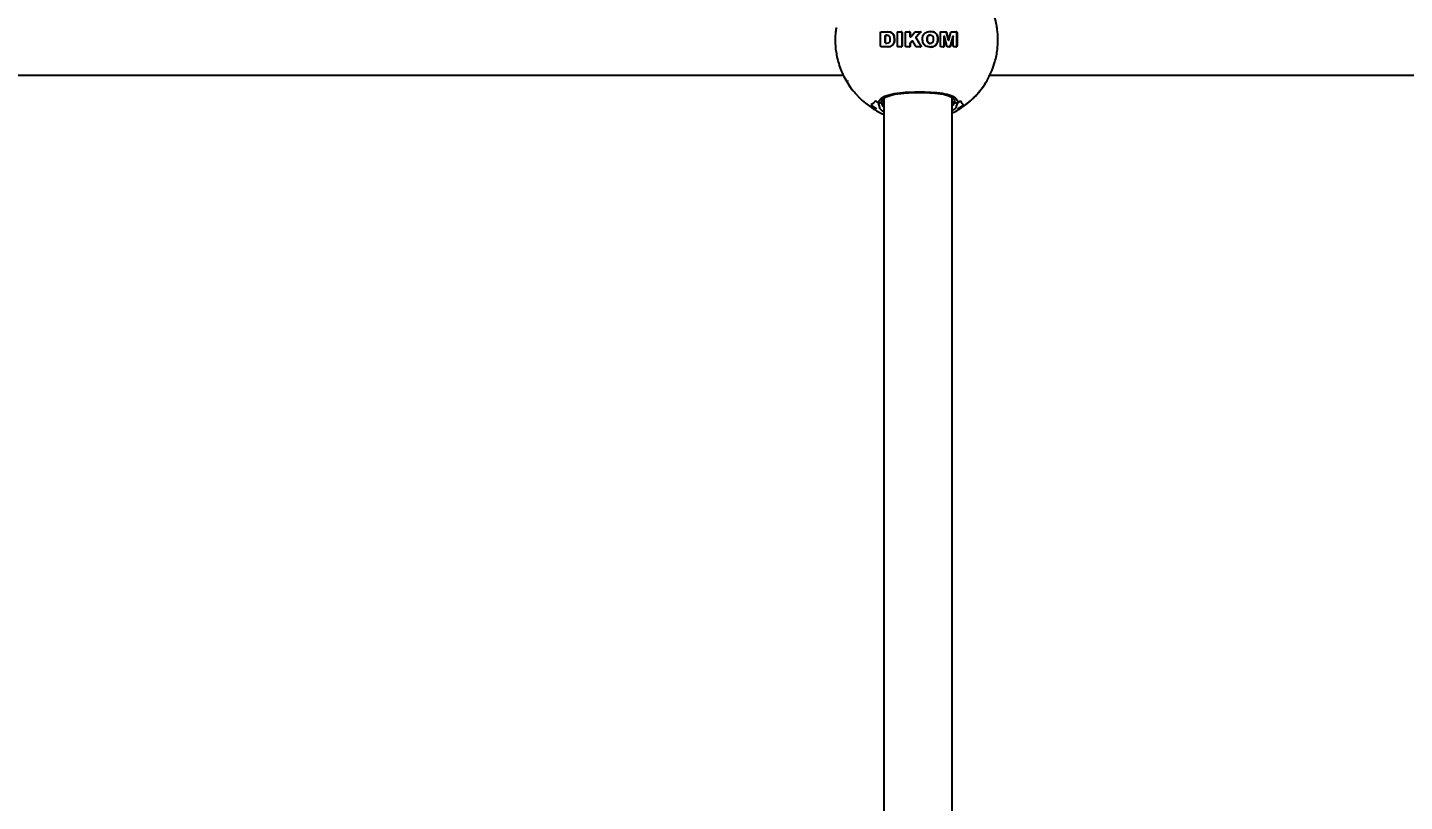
# Model space of a CAD drawing. Header units: millimetres. Extents: x -3362 to 2982, y -2844 to 2289.
# Drawn here: x -179.4 to 142.2, y 161 to 341.7 of the extents above; entities that cross this region are included whole.
import ezdxf

# ---------------------------------------------------------------- set-up
doc = ezdxf.new("R2010")
doc.units = ezdxf.units.MM
doc.layers.add('DIKOM_ОБЪЕКТ', color=7, linetype='Continuous')
doc.layers.add('DIKOM_РАЗМЕР_ЗОНА', color=7, linetype='Continuous')
doc.styles.add('style1', font='arial.ttf', dxfattribs={"width": 0.8})
doc.dimstyles.new('1-50', dxfattribs={"dimtxt": 300, "dimasz": 200, "dimexe": 100, "dimexo": 0, "dimgap": 100, "dimtad": 1, "dimdec": 0, "dimtxsty": 'style1', "dimcen": 0, "dimclrd": 7, "dimclre": 7, "dimadec": 1, "dimazin": 2, "dimtfac": 1, "dimtdec": 0, "dimtmove": 0, "dimatfit": 3, "dimfxl": 0, "dimlwd": 25, "dimlwe": 18, "dimarcsym": 0})

# ---------------------------------------------------------------- blocks, each defined once
blk = doc.blocks.new('*D1')
at = {"layer": 'Defpoints', "color": 0, "transparency": 16777216}
for p in [(-2911.71, 2288.6), (542, 2288.6), (182.22, -2211.4)]:
    blk.add_point(p, dxfattribs=at)
at = {"layer": 'DIKOM_РАЗМЕР_ЗОНА', "color": 7, "lineweight": 18, "transparency": 16777216}
for p, q in [((542, 2288.6), (-3011.71, 2288.6)), ((182.22, -2211.4), (-3011.71, -2211.4))]:
    blk.add_line(p, q, dxfattribs=at)
at = {"layer": 'DIKOM_РАЗМЕР_ЗОНА', "color": 7, "lineweight": 25, "transparency": 16777216}
blk.add_line((-2911.71, -2011.4), (-2911.71, 2088.6), dxfattribs=at)
at = {"layer": 'DIKOM_РАЗМЕР_ЗОНА', "color": 7, "transparency": 16777216}
for points in [[(-2945.05, 2088.6), (-2878.38, 2088.6), (-2911.71, 2288.6)], [(-2945.05, -2011.4), (-2878.38, -2011.4), (-2911.71, -2211.4)]]:
    blk.add_solid(points, dxfattribs=at)
at = {"layer": 'DIKOM_РАЗМЕР_ЗОНА', "color": 0, "transparency": 16777216, "insert": (-3164.89, 38.6), "char_height": 300, "attachment_point": 5, "rotation": 90, "style": 'style1'}
blk.add_mtext('4500', dxfattribs=at)

msp = doc.modelspace()

# ---------------------------------------------------------------- linework, layer by layer
at = {"layer": 'DIKOM_ОБЪЕКТ'}
for p, q in [((19.85, 340.62), (19.95, 340.72)), ((19.85, 337.45), (19.85, 340.57)), ((19.95, 340.72), (20.06, 340.76)), ((20.06, 340.76), (20.15, 340.77)), ((20.15, 340.77), (21.49, 340.77)), ((20.96, 339.77), (20.96, 338.25)), ((20.96, 338.25), (20.96, 339.77)), ((20.96, 339.77), (20.96, 339.77)), ((20.96, 338.25), (20.96, 338.25)), ((21.19, 338.05), (21.19, 338.05)), ((21.2, 339.97), (21.2, 339.97)), ((21.21, 339.97), (21.39, 339.97)), ((21.59, 338.08), (21.21, 338.05)), ((21.22, 339.97), (21.22, 339.97)), ((21.22, 338.05), (21.22, 338.05)), ((21.49, 340.77), (22.2, 340.67)), ((22.2, 340.67), (21.49, 340.77)), ((21.8, 339.81), (21.89, 339.71)), ((22.2, 340.67), (22.35, 340.61)), ((22.35, 340.61), (22.2, 340.67)), ((22.2, 340.67), (22.2, 340.67)), ((22.35, 340.61), (22.87, 340.14)), ((22.86, 340.14), (22.35, 340.61)), ((22.35, 340.61), (22.35, 340.61)), ((23.06, 339.7), (22.86, 340.14)), ((22.86, 340.14), (22.87, 340.14)), ((22.87, 340.14), (23.06, 339.7)), ((23.01, 338.15), (23.14, 338.73)), ((23.01, 338.15), (23.02, 338.15)), ((23.14, 338.73), (23.02, 338.15)), ((23.06, 339.7), (23.14, 338.73)), ((23.14, 338.73), (23.06, 339.7)), ((23.06, 339.7), (23.06, 339.7)), ((23.14, 338.73), (23.14, 338.73)), ((23.77, 337.45), (23.77, 340.57)), ((23.97, 340.77), (24.67, 340.77)), ((24.87, 340.57), (24.87, 337.45)), ((24.87, 337.45), (24.87, 340.57)), ((24.87, 340.57), (24.87, 340.57)), ((25.67, 337.45), (25.67, 340.57)), ((25.87, 340.77), (26.56, 340.77)), ((26.76, 340.57), (26.76, 339.64)), ((26.76, 339.64), (26.76, 340.57)), ((26.76, 340.57), (26.76, 340.57)), ((26.76, 339.64), (26.76, 339.64)), ((26.76, 337.91), (26.76, 337.45)), ((26.76, 337.45), (26.76, 337.91)), ((26.76, 337.91), (26.76, 337.91)), ((26.83, 339.56), (26.84, 339.56)), ((26.9, 339.59), (27.78, 340.62)), ((27.19, 338.55), (26.9, 338.25)), ((26.9, 338.25), (27.19, 338.55)), ((26.9, 338.25), (26.9, 338.25)), ((27.19, 338.55), (27.19, 338.55)), ((27.29, 338.59), (27.29, 338.59)), ((27.98, 337.43), (27.42, 338.52)), ((28.11, 340.77), (29.15, 340.77)), ((28.17, 339.27), (28.17, 339.27)), ((28.2, 339.59), (29.21, 340.63)), ((28.2, 339.59), (28.21, 339.59)), ((29.21, 340.63), (28.21, 339.59)), ((29.21, 340.63), (29.21, 340.63)), ((30.74, 339.36), (30.74, 338.64)), ((30.74, 339.36), (30.74, 339.36)), ((30.74, 338.64), (30.74, 339.36)), ((30.74, 338.64), (30.86, 338.3)), ((30.74, 338.64), (30.74, 338.64)), ((30.87, 338.3), (30.74, 338.64)), ((30.86, 338.3), (30.87, 338.3)), ((30.91, 339.77), (30.91, 339.77)), ((31.18, 339.96), (31.18, 339.96)), ((31.42, 338), (31.43, 338)), ((31.44, 340.01), (31.44, 340.01)), ((32.12, 340.74), (31.45, 340.79)), ((32.15, 338.64), (32.03, 338.29)), ((32.12, 340.74), (32.12, 340.74)), ((32.16, 339.28), (32.15, 338.64)), ((33.13, 338.23), (33.14, 338.23)), ((33.16, 339.71), (33.16, 339.71)), ((33.82, 337.45), (33.82, 340.57)), ((34.02, 340.77), (35.03, 340.77)), ((34.69, 337.45), (34.69, 339.73)), ((34.69, 339.73), (34.7, 339.73)), ((34.7, 339.73), (34.7, 337.45)), ((34.72, 339.75), (34.72, 339.75)), ((35.32, 337.44), (34.75, 339.74)), ((35.72, 338.82), (35.27, 340.58)), ((35.28, 340.58), (35.73, 338.82)), ((35.72, 338.82), (35.73, 338.82)), ((35.77, 338.78), (35.77, 338.78)), ((35.82, 338.82), (36.26, 340.58)), ((36.79, 339.74), (36.21, 337.44)), ((36.21, 337.44), (36.79, 339.74)), ((36.51, 340.77), (37.51, 340.77)), ((36.79, 339.74), (36.79, 339.74)), ((36.82, 339.75), (36.81, 339.75)), ((36.84, 337.45), (36.84, 339.73)), ((37.7, 337.45), (37.7, 340.57)), ((37.7, 340.57), (37.71, 340.57)), ((37.71, 340.57), (37.71, 337.45)), ((19.86, 337.4), (19.85, 337.45)), ((20.07, 337.26), (19.94, 337.31)), ((20.15, 337.25), (20.07, 337.26)), ((21.5, 337.25), (20.15, 337.25)), ((21.63, 337.25), (21.5, 337.25)), ((21.51, 337.25), (21.63, 337.25)), ((22.16, 337.35), (21.63, 337.25)), ((21.63, 337.25), (22.15, 337.35)), ((21.63, 337.25), (21.63, 337.25)), ((22.15, 337.35), (22.16, 337.35)), ((24.67, 337.25), (23.97, 337.25)), ((24.87, 337.45), (24.87, 337.45)), ((26.56, 337.25), (25.87, 337.25)), ((26.76, 337.45), (26.76, 337.45)), ((29.21, 337.25), (28.27, 337.25)), ((29.3, 337.42), (29.3, 337.42)), ((31.46, 337.19), (32.13, 337.27)), ((32.13, 337.27), (32.13, 337.27)), ((34.5, 337.25), (34.02, 337.25)), ((34.69, 337.45), (34.7, 337.45)), ((35.97, 337.25), (35.57, 337.25)), ((36.21, 337.44), (36.21, 337.44)), ((37.51, 337.25), (37.03, 337.25)), ((37.7, 337.45), (37.71, 337.45)), ((-254.66, 330.6), (11.15, 330.6)), ((12.03, 329.36), (12.11, 329.1)), ((12.22, 328.76), (12.27, 328.61)), ((45.34, 330.6), (311.15, 330.6)), ((20.59, 325.18), (20.59, 52.54)), ((36.59, 52.35), (36.59, 325.37)), ((19.65, 323.08), (19.37, 324.18)), ((20.17, 324.4), (20.19, 324.31)), ((37.06, 324.57), (37.09, 324.65)), ((37.85, 324.18), (37.53, 323.36)), ((38.42, 322.85), (37.91, 322.78)), ((38.5, 323.14), (38.5, 322.86))]:
    msp.add_line(p, q, dxfattribs=at)
for centre, radius, start, end in [((28.27, 338.85), 18.99, 212.6297, 237.3346), ((28.25, 338.85), 19, 302.6665, 327.3691), ((28.43, 338.85), 18.67, 234.3734, 239.4081), ((28.54, 338.74), 17.2, 234.9338, 237.7835), ((28.64, 338.79), 17.27, 302.2172, 305.0567), ((28.41, 338.85), 18.67, 300.5919, 305.6266)]:
    msp.add_arc(centre, radius, start, end, dxfattribs=at)
for points, knots in [([(47.27, 338.86), (47.24, 339.68), (47.19, 340.85), (46.92, 342.56), (46.58, 344.01), (46.02, 345.71), (45.25, 347.44), (44.26, 349.18), (43.05, 350.86), (41.61, 352.43), (40.07, 353.81), (38.95, 354.55), (38.43, 354.88)], [0, 0, 0, 0, 0.129772, 0.183155, 0.271804, 0.364324, 0.464037, 0.568646, 0.677257, 0.789171, 0.9039, 1, 1, 1, 1]), ([(9.53, 341.74), (9.46, 341.42), (9.27, 340.52), (9.24, 338.54), (9.29, 336.76), (9.51, 335.83), (9.53, 335.73)], [0, 0, 0, 0, 0.172979, 0.481715, 0.944279, 1, 1, 1, 1]), ([(19.85, 340.57), (19.85, 340.58), (19.85, 340.6), (19.85, 340.61), (19.85, 340.62)], [0, 0, 0, 0, 0.53906, 1, 1, 1, 1]), ([(21.21, 339.97), (21.17, 339.97), (21.1, 339.97), (21.03, 339.91), (20.98, 339.84), (20.96, 339.8), (20.96, 339.77)], [0, 0, 0, 0, 0.323726, 0.603365, 0.807276, 1, 1, 1, 1]), ([(20.96, 339.77), (20.97, 339.8), (20.98, 339.84), (21.02, 339.9), (21.08, 339.95), (21.15, 339.97), (21.19, 339.97), (21.21, 339.97)], [0, 0, 0, 0, 0.193594, 0.386613, 0.591789, 0.825359, 1, 1, 1, 1]), ([(20.96, 338.25), (20.96, 338.22), (20.97, 338.18), (21.01, 338.12), (21.07, 338.08), (21.13, 338.05), (21.17, 338.05), (21.19, 338.05)], [0, 0, 0, 0, 0.194862, 0.389581, 0.596342, 0.83217, 1, 1, 1, 1]), ([(21.21, 338.05), (21.18, 338.05), (21.11, 338.05), (21.03, 338.1), (20.98, 338.16), (20.97, 338.21), (20.96, 338.24), (20.96, 338.25)], [0, 0, 0, 0, 0.309834, 0.579089, 0.779573, 0.961002, 1, 1, 1, 1]), ([(21.39, 339.97), (21.49, 339.95), (21.64, 339.92), (21.76, 339.84), (21.8, 339.81)], [0, 0, 0, 0, 0.70916, 1, 1, 1, 1]), ([(21.88, 338.26), (21.83, 338.21), (21.74, 338.13), (21.63, 338.09), (21.59, 338.08)], [0, 0, 0, 0, 0.61745, 1, 1, 1, 1]), ([(21.99, 338.5), (21.97, 338.44), (21.95, 338.35), (21.9, 338.28), (21.88, 338.26)], [0, 0, 0, 0, 0.688519, 1, 1, 1, 1]), ([(21.89, 339.71), (21.93, 339.64), (21.98, 339.55), (22, 339.45), (22, 339.43)], [0, 0, 0, 0, 0.786376, 1, 1, 1, 1]), ([(22, 339.43), (22.02, 339.17), (22.05, 338.85), (22, 338.55), (21.99, 338.5)], [0, 0, 0, 0, 0.827846, 1, 1, 1, 1]), ([(22.15, 337.35), (22.33, 337.43), (22.68, 337.61), (22.9, 337.97), (23.01, 338.15)], [0, 0, 0, 0, 0.489719, 1, 1, 1, 1]), ([(23.02, 338.15), (22.92, 337.99), (22.73, 337.68), (22.39, 337.45), (22.2, 337.36), (22.16, 337.35)], [0, 0, 0, 0, 0.445477, 0.889244, 1, 1, 1, 1]), ([(23.77, 340.57), (23.77, 340.59), (23.78, 340.64), (23.81, 340.69), (23.86, 340.74), (23.92, 340.76), (23.96, 340.77), (23.97, 340.77)], [0, 0, 0, 0, 0.210776, 0.421561, 0.633126, 0.85426, 1, 1, 1, 1]), ([(24.87, 340.57), (24.86, 340.59), (24.86, 340.64), (24.82, 340.7), (24.76, 340.75), (24.71, 340.77), (24.67, 340.77), (24.66, 340.77)], [0, 0, 0, 0, 0.219705, 0.438921, 0.666664, 0.903883, 1, 1, 1, 1]), ([(24.67, 340.77), (24.69, 340.77), (24.74, 340.76), (24.81, 340.72), (24.85, 340.66), (24.87, 340.6), (24.87, 340.58), (24.87, 340.57)], [0, 0, 0, 0, 0.241044, 0.482001, 0.721992, 0.953804, 1, 1, 1, 1]), ([(25.67, 340.57), (25.67, 340.59), (25.67, 340.64), (25.71, 340.7), (25.75, 340.74), (25.81, 340.77), (25.85, 340.77), (25.87, 340.77)], [0, 0, 0, 0, 0.207845, 0.416015, 0.622503, 0.831097, 1, 1, 1, 1]), ([(26.56, 340.77), (26.58, 340.77), (26.63, 340.76), (26.69, 340.72), (26.74, 340.67), (26.76, 340.61), (26.76, 340.58), (26.76, 340.57)], [0, 0, 0, 0, 0.229005, 0.457636, 0.687911, 0.916889, 1, 1, 1, 1]), ([(26.76, 340.57), (26.76, 340.59), (26.75, 340.64), (26.71, 340.7), (26.65, 340.75), (26.6, 340.77), (26.57, 340.77), (26.56, 340.77)], [0, 0, 0, 0, 0.224388, 0.448663, 0.676062, 0.906253, 1, 1, 1, 1]), ([(26.76, 339.64), (26.77, 339.63), (26.77, 339.62), (26.78, 339.59), (26.79, 339.58), (26.82, 339.56), (26.84, 339.56), (26.87, 339.57), (26.88, 339.58), (26.89, 339.59), (26.9, 339.59)], [0, 0, 0, 0, 0.130945, 0.261816, 0.394126, 0.52748, 0.662447, 0.797238, 0.93077, 1, 1, 1, 1]), ([(26.83, 339.56), (26.83, 339.56), (26.82, 339.56), (26.8, 339.57), (26.78, 339.58), (26.77, 339.6), (26.76, 339.62), (26.76, 339.64), (26.76, 339.64)], [0, 0, 0, 0, 0.053758, 0.263117, 0.473855, 0.684982, 0.893295, 1, 1, 1, 1]), ([(26.9, 338.25), (26.87, 338.21), (26.8, 338.13), (26.77, 338.01), (26.76, 337.93), (26.76, 337.91)], [0, 0, 0, 0, 0.404755, 0.809857, 1, 1, 1, 1]), ([(26.76, 337.91), (26.76, 337.96), (26.77, 338.06), (26.83, 338.18), (26.88, 338.23), (26.9, 338.25)], [0, 0, 0, 0, 0.401118, 0.801925, 1, 1, 1, 1]), ([(27.42, 338.52), (27.41, 338.53), (27.39, 338.56), (27.35, 338.58), (27.3, 338.6), (27.25, 338.59), (27.22, 338.57), (27.2, 338.56), (27.19, 338.55)], [0, 0, 0, 0, 0.180031, 0.359761, 0.540754, 0.72332, 0.906517, 1, 1, 1, 1]), ([(27.19, 338.55), (27.2, 338.56), (27.23, 338.58), (27.26, 338.59), (27.29, 338.59), (27.29, 338.59)], [0, 0, 0, 0, 0.43136, 0.863113, 1, 1, 1, 1]), ([(27.78, 340.62), (27.82, 340.65), (27.9, 340.72), (28.02, 340.76), (28.09, 340.77), (28.11, 340.77)], [0, 0, 0, 0, 0.427552, 0.855209, 1, 1, 1, 1]), ([(28.17, 339.27), (28.16, 339.3), (28.13, 339.36), (28.13, 339.45), (28.16, 339.53), (28.19, 339.57), (28.2, 339.59)], [0, 0, 0, 0, 0.274491, 0.54873, 0.822467, 1, 1, 1, 1]), ([(28.21, 339.59), (28.19, 339.56), (28.15, 339.51), (28.13, 339.42), (28.14, 339.34), (28.16, 339.29), (28.17, 339.27)], [0, 0, 0, 0, 0.273565, 0.546937, 0.820653, 1, 1, 1, 1]), ([(28.17, 339.27), (28.36, 338.97), (28.74, 338.35), (29.12, 337.73), (29.3, 337.42)], [0, 0, 0, 0, 0.498636, 1, 1, 1, 1]), ([(29.3, 337.42), (29.11, 337.73), (28.74, 338.35), (28.36, 338.96), (28.17, 339.27)], [0, 0, 0, 0, 0.4986, 1, 1, 1, 1]), ([(29.15, 340.77), (29.16, 340.77), (29.18, 340.77), (29.2, 340.75), (29.22, 340.73), (29.23, 340.7), (29.24, 340.67), (29.23, 340.65), (29.22, 340.63), (29.21, 340.63)], [0, 0, 0, 0, 0.146997, 0.294031, 0.441242, 0.590395, 0.739898, 0.889964, 1, 1, 1, 1]), ([(29.21, 340.63), (29.21, 340.63), (29.23, 340.65), (29.23, 340.68), (29.23, 340.71), (29.22, 340.74), (29.19, 340.76), (29.17, 340.77), (29.15, 340.77), (29.15, 340.77)], [0, 0, 0, 0, 0.149515, 0.298533, 0.448889, 0.598608, 0.74778, 0.896323, 1, 1, 1, 1]), ([(29.72, 338.34), (29.68, 338.69), (29.62, 339.15), (29.7, 339.59), (29.72, 339.69)], [0, 0, 0, 0, 0.776361, 1, 1, 1, 1]), ([(29.72, 339.69), (29.78, 339.85), (29.91, 340.17), (30.26, 340.53), (30.54, 340.65), (30.68, 340.71)], [0, 0, 0, 0, 0.356973, 0.695153, 1, 1, 1, 1]), ([(30.58, 337.34), (30.44, 337.41), (30.16, 337.55), (29.86, 337.9), (29.77, 338.2), (29.72, 338.34)], [0, 0, 0, 0, 0.337043, 0.674113, 1, 1, 1, 1]), ([(30.68, 340.71), (30.99, 340.77), (31.48, 340.87), (31.95, 340.78), (32.12, 340.74)], [0, 0, 0, 0, 0.646386, 1, 1, 1, 1]), ([(30.91, 339.77), (30.86, 339.69), (30.78, 339.56), (30.75, 339.41), (30.74, 339.36)], [0, 0, 0, 0, 0.666923, 1, 1, 1, 1]), ([(30.74, 339.36), (30.77, 339.46), (30.8, 339.61), (30.89, 339.73), (30.91, 339.77)], [0, 0, 0, 0, 0.66713, 1, 1, 1, 1]), ([(30.86, 338.3), (30.91, 338.24), (31.01, 338.12), (31.21, 338.01), (31.36, 338), (31.42, 338)], [0, 0, 0, 0, 0.346861, 0.693732, 1, 1, 1, 1]), ([(31.49, 338), (31.41, 338), (31.26, 338), (31.04, 338.1), (30.92, 338.22), (30.87, 338.29), (30.87, 338.3)], [0, 0, 0, 0, 0.320662, 0.64139, 0.961024, 1, 1, 1, 1]), ([(31.18, 339.96), (31.11, 339.93), (31.01, 339.88), (30.93, 339.8), (30.91, 339.77)], [0, 0, 0, 0, 0.69885, 1, 1, 1, 1]), ([(30.91, 339.77), (30.97, 339.83), (31.05, 339.91), (31.15, 339.95), (31.18, 339.96)], [0, 0, 0, 0, 0.698839, 1, 1, 1, 1]), ([(31.44, 340), (31.41, 340), (31.32, 340.01), (31.24, 339.98), (31.18, 339.96)], [0, 0, 0, 0, 0.328792, 1, 1, 1, 1]), ([(31.18, 339.96), (31.26, 339.99), (31.4, 340.03), (31.54, 340), (31.6, 339.99)], [0, 0, 0, 0, 0.581675, 1, 1, 1, 1]), ([(32.03, 338.29), (31.98, 338.23), (31.89, 338.12), (31.69, 338.02), (31.55, 338.01), (31.49, 338)], [0, 0, 0, 0, 0.348194, 0.69633, 1, 1, 1, 1]), ([(31.6, 339.99), (31.69, 339.96), (31.83, 339.91), (31.94, 339.81), (31.98, 339.78)], [0, 0, 0, 0, 0.662514, 1, 1, 1, 1]), ([(31.98, 339.78), (32.03, 339.69), (32.13, 339.54), (32.15, 339.36), (32.16, 339.28)], [0, 0, 0, 0, 0.549041, 1, 1, 1, 1]), ([(32.12, 340.74), (32.28, 340.68), (32.6, 340.55), (32.97, 340.18), (33.1, 339.86), (33.16, 339.71)], [0, 0, 0, 0, 0.338161, 0.676383, 1, 1, 1, 1]), ([(33.16, 339.71), (33.1, 339.87), (32.97, 340.18), (32.59, 340.55), (32.28, 340.68), (32.12, 340.74)], [0, 0, 0, 0, 0.330527, 0.660922, 1, 1, 1, 1]), ([(33.14, 338.23), (33.06, 338.07), (32.89, 337.74), (32.51, 337.43), (32.24, 337.32), (32.13, 337.27)], [0, 0, 0, 0, 0.378558, 0.757025, 1, 1, 1, 1]), ([(32.13, 337.27), (32.3, 337.35), (32.63, 337.5), (32.97, 337.87), (33.09, 338.13), (33.13, 338.23)], [0, 0, 0, 0, 0.385601, 0.771372, 1, 1, 1, 1]), ([(33.13, 338.23), (33.19, 338.59), (33.27, 339.09), (33.18, 339.57), (33.16, 339.71)], [0, 0, 0, 0, 0.724681, 1, 1, 1, 1]), ([(33.16, 339.71), (33.21, 339.35), (33.27, 338.85), (33.17, 338.37), (33.14, 338.23)], [0, 0, 0, 0, 0.724271, 1, 1, 1, 1]), ([(33.82, 340.57), (33.82, 340.59), (33.82, 340.63), (33.85, 340.69), (33.89, 340.74), (33.95, 340.77), (33.99, 340.77), (34.02, 340.77)], [0, 0, 0, 0, 0.191176, 0.38157, 0.580641, 0.791035, 1, 1, 1, 1]), ([(34.69, 339.73), (34.69, 339.73), (34.7, 339.74), (34.7, 339.75), (34.71, 339.75), (34.71, 339.75), (34.72, 339.75), (34.72, 339.75)], [0, 0, 0, 0, 0.229159, 0.453805, 0.693953, 0.949249, 1, 1, 1, 1]), ([(34.75, 339.74), (34.74, 339.74), (34.74, 339.75), (34.73, 339.75), (34.73, 339.75), (34.72, 339.75), (34.71, 339.75), (34.7, 339.74), (34.7, 339.74), (34.7, 339.73), (34.7, 339.73)], [0, 0, 0, 0, 0.124023, 0.247556, 0.378363, 0.51847, 0.664291, 0.810197, 0.948353, 1, 1, 1, 1]), ([(35.03, 340.77), (35.06, 340.77), (35.12, 340.76), (35.2, 340.71), (35.26, 340.64), (35.27, 340.59), (35.28, 340.58)], [0, 0, 0, 0, 0.285038, 0.570439, 0.836465, 1, 1, 1, 1]), ([(35.77, 338.78), (35.77, 338.78), (35.76, 338.78), (35.75, 338.79), (35.73, 338.8), (35.72, 338.81), (35.72, 338.82), (35.72, 338.82)], [0, 0, 0, 0, 0.019186, 0.319505, 0.619066, 0.896444, 1, 1, 1, 1]), ([(35.73, 338.82), (35.73, 338.82), (35.73, 338.8), (35.74, 338.79), (35.76, 338.78), (35.78, 338.78), (35.79, 338.79), (35.81, 338.8), (35.82, 338.81), (35.82, 338.82), (35.82, 338.82)], [0, 0, 0, 0, 0.120374, 0.240903, 0.369752, 0.510671, 0.66056, 0.810034, 0.948536, 1, 1, 1, 1]), ([(36.26, 340.58), (36.28, 340.61), (36.31, 340.67), (36.38, 340.73), (36.45, 340.76), (36.5, 340.77), (36.51, 340.77)], [0, 0, 0, 0, 0.289859, 0.578577, 0.898361, 1, 1, 1, 1]), ([(36.84, 339.73), (36.84, 339.73), (36.84, 339.74), (36.83, 339.75), (36.83, 339.75), (36.82, 339.75), (36.81, 339.75), (36.8, 339.75), (36.79, 339.74), (36.79, 339.74), (36.79, 339.74)], [0, 0, 0, 0, 0.113739, 0.227721, 0.348131, 0.486333, 0.64096, 0.806682, 0.964664, 1, 1, 1, 1]), ([(36.79, 339.74), (36.79, 339.74), (36.79, 339.75), (36.8, 339.75), (36.81, 339.75), (36.81, 339.75), (36.81, 339.75)], [0, 0, 0, 0, 0.296477, 0.589184, 0.919384, 1, 1, 1, 1]), ([(37.7, 340.57), (37.7, 340.59), (37.69, 340.63), (37.66, 340.68), (37.62, 340.73), (37.57, 340.76), (37.53, 340.77), (37.5, 340.77)], [0, 0, 0, 0, 0.180151, 0.36025, 0.545131, 0.754411, 1, 1, 1, 1]), ([(37.51, 340.77), (37.54, 340.76), (37.59, 340.76), (37.65, 340.71), (37.69, 340.65), (37.7, 340.6), (37.7, 340.57), (37.71, 340.57)], [0, 0, 0, 0, 0.322334, 0.547404, 0.773833, 0.968939, 1, 1, 1, 1]), ([(38.43, 322.84), (38.6, 322.93), (39.43, 323.42), (40.77, 324.51), (42.42, 326.11), (43.84, 327.89), (45.02, 329.8), (45.92, 331.74), (46.54, 333.55), (46.92, 335.17), (47.2, 336.89), (47.24, 338.11), (47.27, 338.86)], [0, 0, 0, 0, 0.030462, 0.151112, 0.271212, 0.390418, 0.508026, 0.622279, 0.727324, 0.807507, 0.883349, 1, 1, 1, 1]), ([(9.52, 335.72), (9.53, 335.61), (9.64, 334.94), (9.94, 333.7), (10.5, 332), (11.23, 330.32), (11.87, 329.26), (12.18, 328.74)], [0, 0, 0, 0, 0.046682, 0.271628, 0.506413, 0.759433, 1, 1, 1, 1]), ([(19.94, 337.31), (19.92, 337.32), (19.89, 337.34), (19.87, 337.38), (19.86, 337.4)], [0, 0, 0, 0, 0.555744, 1, 1, 1, 1]), ([(23.97, 337.25), (23.95, 337.25), (23.9, 337.25), (23.84, 337.29), (23.8, 337.34), (23.77, 337.4), (23.77, 337.43), (23.77, 337.45)], [0, 0, 0, 0, 0.220265, 0.440952, 0.65111, 0.848039, 1, 1, 1, 1]), ([(24.87, 337.45), (24.87, 337.43), (24.86, 337.38), (24.83, 337.32), (24.78, 337.28), (24.72, 337.25), (24.69, 337.25), (24.67, 337.25)], [0, 0, 0, 0, 0.206724, 0.412669, 0.625956, 0.848856, 1, 1, 1, 1]), ([(24.67, 337.25), (24.69, 337.25), (24.74, 337.26), (24.8, 337.29), (24.85, 337.35), (24.87, 337.4), (24.87, 337.44), (24.87, 337.45)], [0, 0, 0, 0, 0.228826, 0.457491, 0.68513, 0.905064, 1, 1, 1, 1]), ([(25.87, 337.25), (25.85, 337.25), (25.8, 337.25), (25.74, 337.28), (25.7, 337.33), (25.67, 337.39), (25.67, 337.43), (25.67, 337.45)], [0, 0, 0, 0, 0.20853, 0.417079, 0.62157, 0.820516, 1, 1, 1, 1]), ([(26.76, 337.45), (26.76, 337.43), (26.76, 337.38), (26.72, 337.32), (26.67, 337.28), (26.62, 337.25), (26.58, 337.25), (26.56, 337.25)], [0, 0, 0, 0, 0.209281, 0.418532, 0.630503, 0.84565, 1, 1, 1, 1]), ([(26.56, 337.25), (26.58, 337.25), (26.63, 337.26), (26.69, 337.29), (26.73, 337.34), (26.76, 337.4), (26.76, 337.43), (26.76, 337.45)], [0, 0, 0, 0, 0.214874, 0.429702, 0.645466, 0.860083, 1, 1, 1, 1]), ([(28.27, 337.25), (28.23, 337.26), (28.15, 337.27), (28.05, 337.33), (28, 337.39), (27.98, 337.43)], [0, 0, 0, 0, 0.330778, 0.661392, 1, 1, 1, 1]), ([(29.2, 337.25), (29.22, 337.25), (29.24, 337.26), (29.28, 337.28), (29.3, 337.31), (29.31, 337.35), (29.31, 337.39), (29.3, 337.41), (29.3, 337.42)], [0, 0, 0, 0, 0.171646, 0.343111, 0.514833, 0.687493, 0.861337, 1, 1, 1, 1]), ([(29.3, 337.42), (29.31, 337.41), (29.32, 337.38), (29.32, 337.34), (29.3, 337.3), (29.27, 337.27), (29.24, 337.26), (29.22, 337.25), (29.21, 337.25)], [0, 0, 0, 0, 0.173957, 0.34736, 0.521591, 0.694913, 0.867584, 1, 1, 1, 1]), ([(32.13, 337.27), (31.89, 337.23), (31.37, 337.12), (30.85, 337.27), (30.58, 337.34)], [0, 0, 0, 0, 0.468633, 1, 1, 1, 1]), ([(34.02, 337.25), (33.99, 337.25), (33.95, 337.26), (33.89, 337.29), (33.84, 337.35), (33.82, 337.4), (33.82, 337.44), (33.82, 337.45)], [0, 0, 0, 0, 0.228479, 0.45675, 0.683265, 0.900262, 1, 1, 1, 1]), ([(34.49, 337.25), (34.52, 337.25), (34.56, 337.25), (34.62, 337.28), (34.66, 337.33), (34.69, 337.39), (34.69, 337.43), (34.69, 337.45)], [0, 0, 0, 0, 0.217211, 0.434704, 0.640423, 0.831118, 1, 1, 1, 1]), ([(34.7, 337.45), (34.69, 337.43), (34.69, 337.39), (34.67, 337.33), (34.63, 337.29), (34.58, 337.26), (34.53, 337.25), (34.5, 337.25), (34.5, 337.25)], [0, 0, 0, 0, 0.181809, 0.363821, 0.545631, 0.735119, 0.937703, 1, 1, 1, 1]), ([(35.57, 337.25), (35.54, 337.25), (35.48, 337.26), (35.4, 337.31), (35.34, 337.38), (35.33, 337.43), (35.32, 337.44)], [0, 0, 0, 0, 0.284025, 0.568265, 0.844247, 1, 1, 1, 1]), ([(35.96, 337.25), (35.99, 337.25), (36.05, 337.26), (36.13, 337.31), (36.19, 337.37), (36.2, 337.42), (36.21, 337.44)], [0, 0, 0, 0, 0.282113, 0.564881, 0.822913, 1, 1, 1, 1]), ([(36.21, 337.44), (36.2, 337.42), (36.19, 337.37), (36.14, 337.31), (36.07, 337.27), (36.01, 337.25), (35.98, 337.25), (35.97, 337.25)], [0, 0, 0, 0, 0.216668, 0.432874, 0.66008, 0.912368, 1, 1, 1, 1]), ([(37.03, 337.25), (37, 337.26), (36.95, 337.27), (36.88, 337.32), (36.85, 337.39), (36.84, 337.43), (36.84, 337.45)], [0, 0, 0, 0, 0.32092, 0.609037, 0.826711, 1, 1, 1, 1]), ([(37.71, 337.45), (37.7, 337.43), (37.7, 337.39), (37.68, 337.34), (37.64, 337.3), (37.59, 337.26), (37.54, 337.25), (37.52, 337.25), (37.51, 337.25)], [0, 0, 0, 0, 0.169234, 0.338394, 0.511739, 0.706855, 0.934128, 1, 1, 1, 1]), ([(37.51, 337.25), (37.53, 337.25), (37.58, 337.26), (37.65, 337.3), (37.69, 337.36), (37.7, 337.41), (37.7, 337.44), (37.7, 337.45)], [0, 0, 0, 0, 0.300964, 0.521273, 0.742628, 0.930842, 1, 1, 1, 1]), ([(12.18, 328.74), (12.21, 328.69), (12.58, 328.03), (13.18, 327.22), (13.81, 326.54), (13.97, 326.36)], [0, 0, 0, 0, 0.062782, 0.758357, 1, 1, 1, 1]), ([(19.37, 324.18), (19.38, 324.24), (19.49, 324.72), (20.21, 325.51), (22.27, 326.24), (24.71, 326.57), (27.37, 326.71), (30.15, 326.73), (33.1, 326.58), (35.54, 326.2), (37.2, 325.52), (37.8, 324.77), (37.84, 324.29), (37.85, 324.18)], [0, 0, 0, 0, 0.01618, 0.139893, 0.255656, 0.364059, 0.435114, 0.541735, 0.648232, 0.754187, 0.859595, 0.967106, 1, 1, 1, 1]), ([(20.2, 324.68), (20.23, 324.75), (20.29, 324.95), (20.68, 325.3), (21.35, 325.67), (22.31, 325.99), (23.51, 326.24), (24.92, 326.42), (26.47, 326.52), (27.57, 326.57), (28.14, 326.57), (28.16, 326.57)], [0, 0, 0, 0, 0.077585, 0.206864, 0.330327, 0.461858, 0.594337, 0.726336, 0.861281, 0.995181, 1, 1, 1, 1]), ([(28.16, 326.57), (28.69, 326.57), (29.78, 326.58), (31.37, 326.53), (32.88, 326.42), (34.22, 326.24), (35.34, 325.99), (36.19, 325.66), (36.76, 325.3), (37.03, 324.91), (37.13, 324.7), (37.09, 324.55), (37.09, 324.55)], [0, 0, 0, 0, 0.108838, 0.222122, 0.334392, 0.445412, 0.555648, 0.663691, 0.771981, 0.880323, 0.998514, 1, 1, 1, 1]), ([(18.66, 324.65), (18.48, 324.41), (18.11, 323.92), (17.74, 323.75), (17.55, 323.67)], [0, 0, 0, 0, 0.496486, 1, 1, 1, 1]), ([(18.66, 324.65), (18.48, 324.41), (18.11, 323.92), (17.74, 323.75), (17.55, 323.67)], [0, 0, 0, 0, 0.496486, 1, 1, 1, 1]), ([(17.89, 322.96), (18.07, 322.84), (18.86, 322.28), (19.77, 321.79), (20.54, 321.5), (20.59, 321.48)], [0, 0, 0, 0, 0.204623, 0.94397, 1, 1, 1, 1]), ([(19.37, 324.18), (19.42, 324.16), (19.51, 324.11), (19.68, 324.1), (19.83, 324.15), (19.97, 324.24), (20.07, 324.38), (20.12, 324.53), (20.13, 324.62), (20.13, 324.65)], [0, 0, 0, 0, 0.145424, 0.290806, 0.434621, 0.582097, 0.738533, 0.906205, 1, 1, 1, 1]), ([(20.13, 324.65), (20.12, 324.59), (20.11, 324.46), (20.01, 324.29), (19.87, 324.16), (19.7, 324.1), (19.53, 324.11), (19.43, 324.15), (19.38, 324.18), (19.37, 324.18)], [0, 0, 0, 0, 0.177678, 0.355425, 0.528419, 0.689299, 0.83886, 0.982999, 1, 1, 1, 1]), ([(20.59, 322.05), (20.21, 322.32), (19.73, 322.66), (19.66, 323.01), (19.65, 323.08)], [0, 0, 0, 0, 0.795844, 1, 1, 1, 1]), ([(20.11, 324.37), (20.1, 324.39), (20.09, 324.45), (20.12, 324.5), (20.14, 324.52)], [0, 0, 0, 0, 0.451596, 1, 1, 1, 1]), ([(20.19, 324.31), (20.15, 323.97), (20.11, 323.58), (20.53, 323.18), (20.59, 323.13)], [0, 0, 0, 0, 0.854474, 1, 1, 1, 1]), ([(36.59, 323.35), (36.62, 323.38), (37.08, 323.78), (37.07, 324.19), (37.06, 324.57)], [0, 0, 0, 0, 0.065531, 1, 1, 1, 1]), ([(37.53, 323.36), (37.51, 323.24), (37.42, 322.9), (36.92, 322.55), (36.59, 322.33)], [0, 0, 0, 0, 0.340183, 1, 1, 1, 1]), ([(36.59, 321.8), (36.71, 321.85), (37.36, 322.12), (37.95, 322.52), (38.43, 322.84)], [0, 0, 0, 0, 0.180733, 1, 1, 1, 1]), ([(37.09, 324.65), (37.1, 324.59), (37.11, 324.46), (37.21, 324.29), (37.35, 324.16), (37.52, 324.1), (37.69, 324.11), (37.79, 324.15), (37.84, 324.18), (37.85, 324.18)], [0, 0, 0, 0, 0.177696, 0.355461, 0.528473, 0.689368, 0.838835, 0.983091, 1, 1, 1, 1]), ([(37.85, 324.18), (37.8, 324.16), (37.71, 324.11), (37.54, 324.1), (37.39, 324.15), (37.25, 324.24), (37.15, 324.38), (37.1, 324.53), (37.09, 324.62), (37.09, 324.65)], [0, 0, 0, 0, 0.145332, 0.290723, 0.434652, 0.582137, 0.738517, 0.906199, 1, 1, 1, 1]), ([(39.28, 323.67), (39.16, 323.75), (38.92, 323.92), (38.68, 324.41), (38.56, 324.65)], [0, 0, 0, 0, 0.49657, 1, 1, 1, 1]), ([(39.28, 323.67), (39.16, 323.75), (38.92, 323.92), (38.68, 324.41), (38.56, 324.65)], [0, 0, 0, 0, 0.49657, 1, 1, 1, 1])]:
    msp.add_open_spline(points, degree=3, knots=knots, dxfattribs=at)

# ---------------------------------------------------------------- dimensions: what is measured, and where the dimension line sits
at = {"layer": 'DIKOM_РАЗМЕР_ЗОНА'}
dim = msp.add_linear_dim(base=(-2911.71, 2288.6), p1=(182.22, -2211.4), p2=(542, 2288.6), angle=90, dimstyle='1-50', dxfattribs=at)
dim.commit()
dim.dimension.update_dxf_attribs({"geometry": '*D1', "text_midpoint": (-2911.71, 38.6), "dimtype": 160})

doc.saveas('drawing.dxf')
